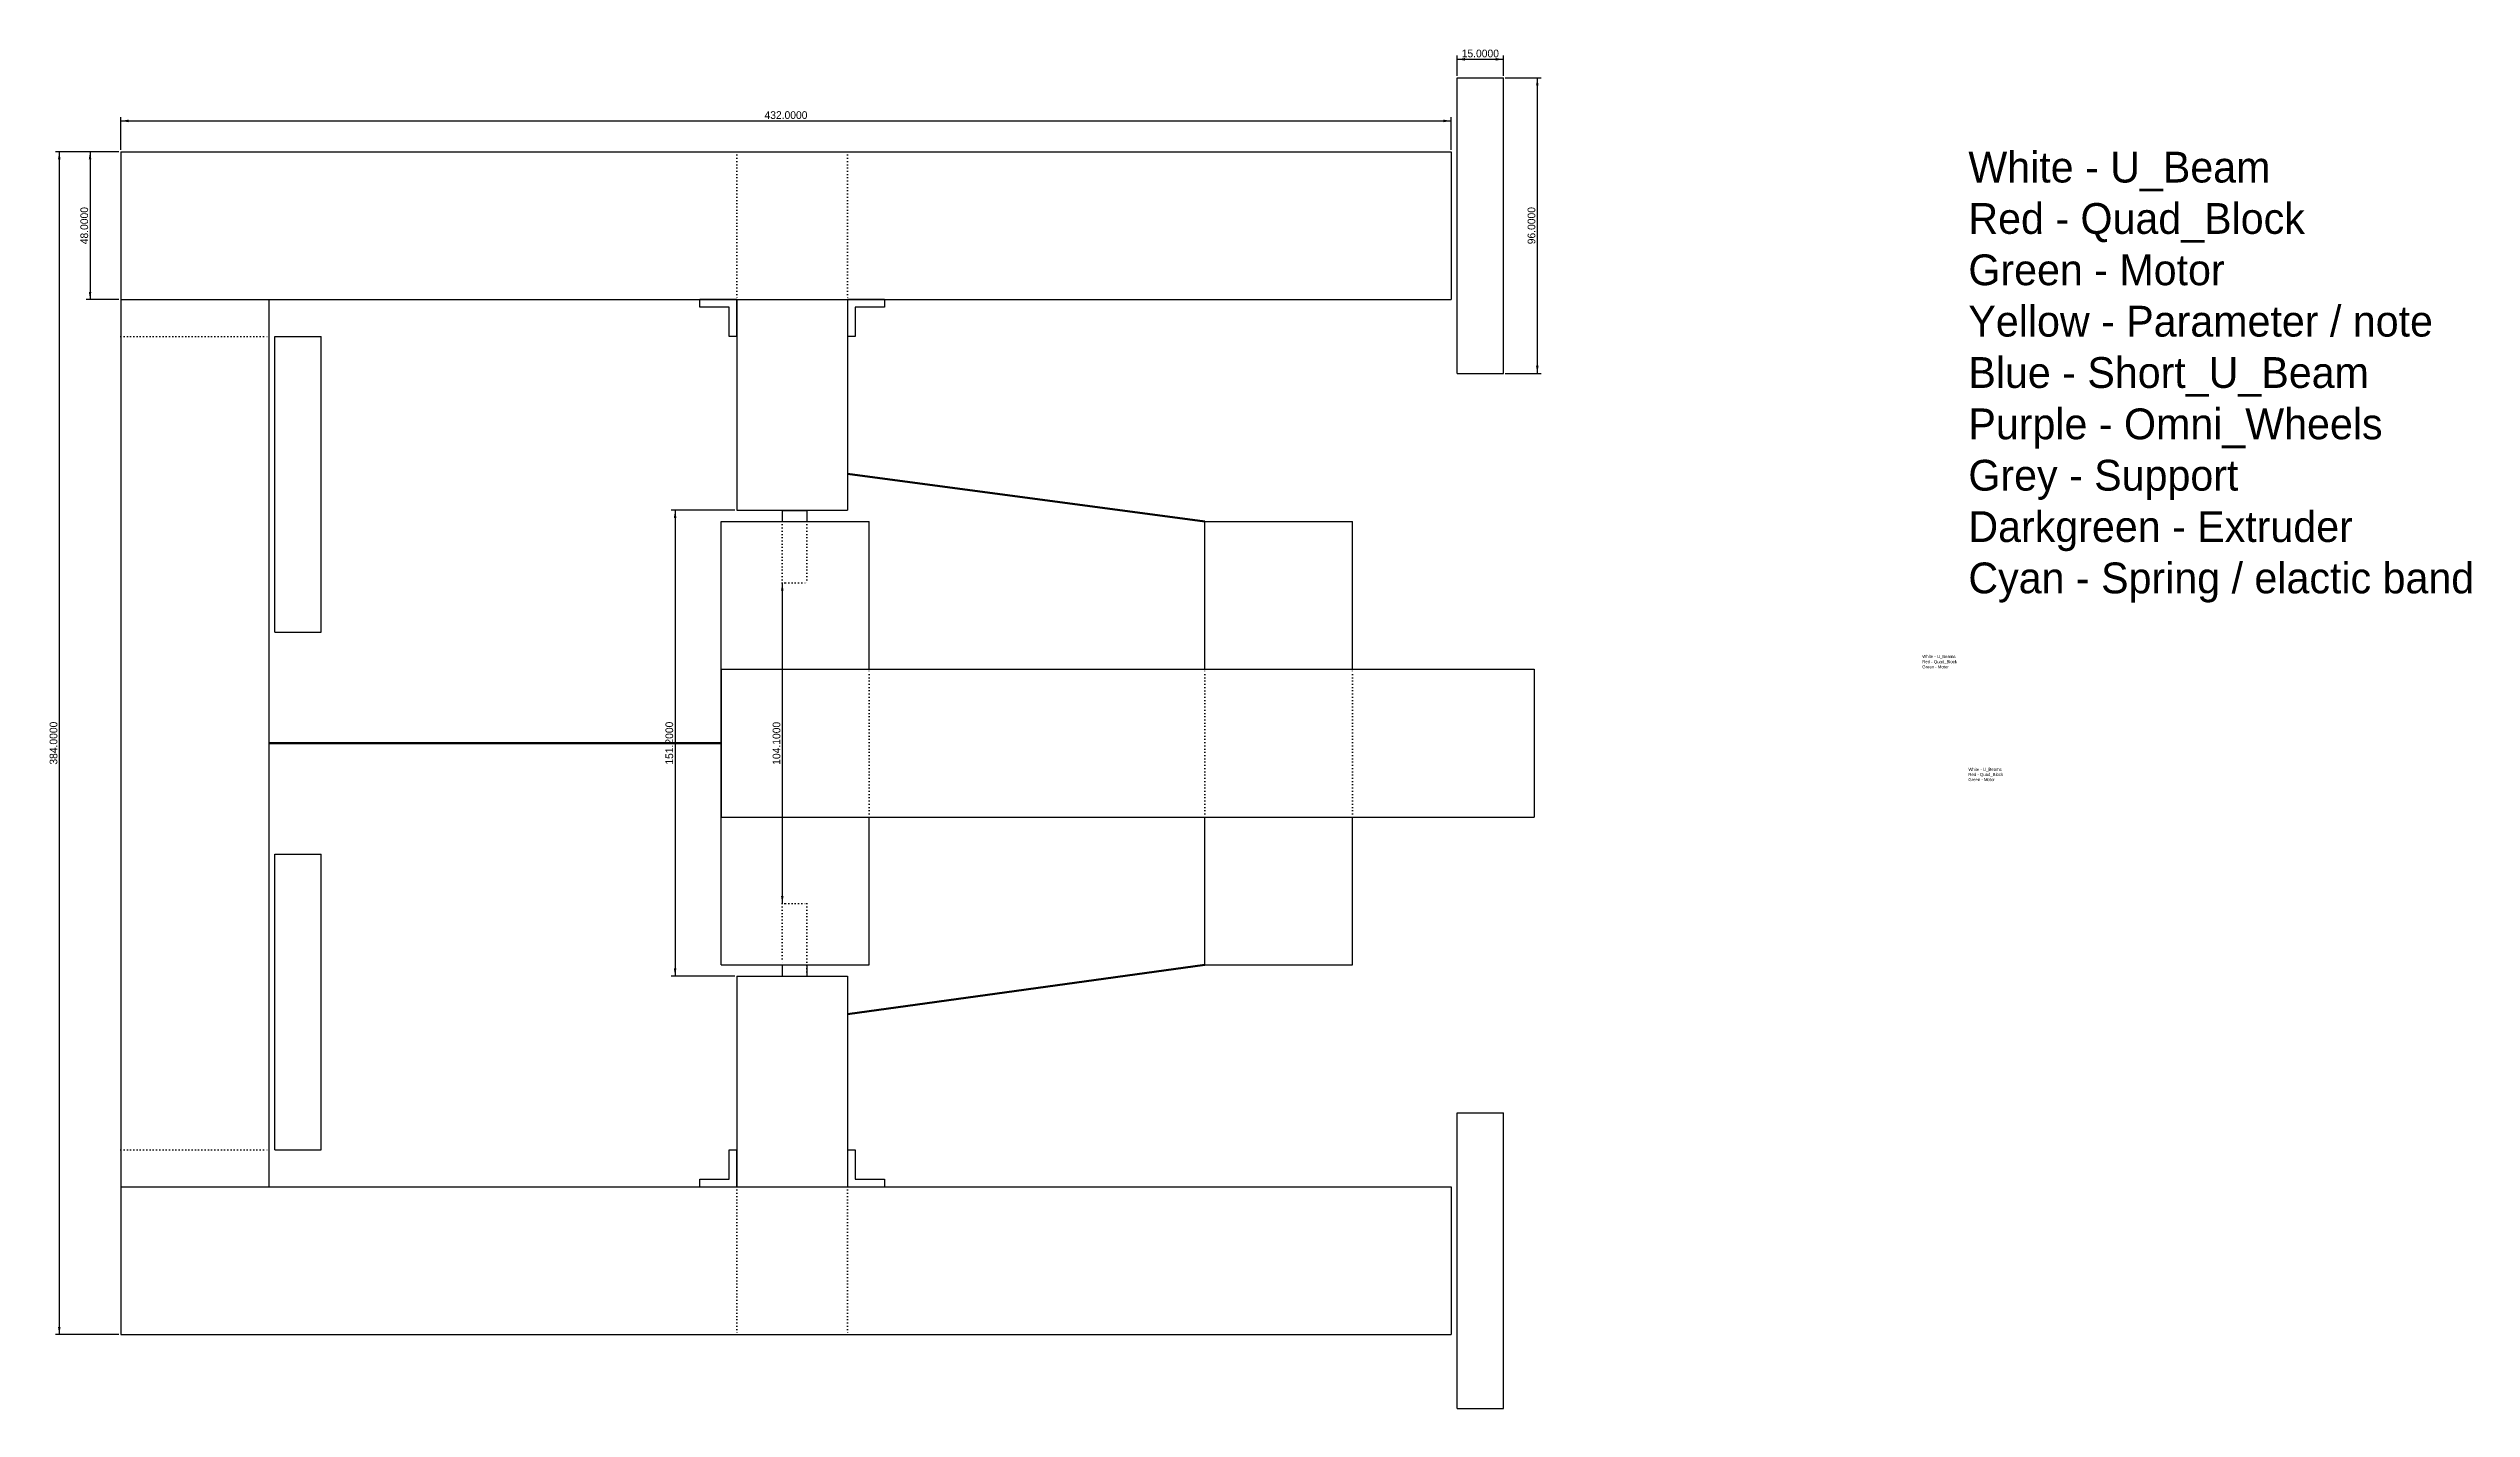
# Model space of a CAD drawing. Header units: millimetres. Extents: x 76 to 863, y -408 to 34.
import ezdxf

# ---------------------------------------------------------------- set-up
doc = ezdxf.new("R2010")
doc.units = ezdxf.units.MM
doc.linetypes.add('DOTTINY', pattern=[0.9525, 0, -0.9525])
doc.layers.get('0').update_dxf_attribs({"linetype": 'CONTINUOUS', "lineweight": 25})
doc.styles.add('amiri-regular', font='amiri-regular')
doc.dimstyles.get("Standard").update_dxf_attribs({"dimtxt": 2.5, "dimasz": 2.5, "dimexe": 1.25, "dimexo": 0.625, "dimtad": 0, "dimtoh": 1, "dimzin": 1, "dimdsep": 46, "dimtxsty": 'Standard', "dimcen": 0.09, "dimadec": 0, "dimazin": 0, "dimtfac": 1, "dimtdec": 4, "dimtofl": 0, "dimtmove": 0, "dimatfit": 3, "dimfxl": 1, "dimtolj": 1, "dimtzin": 0, "dimarcsym": 0})

# ---------------------------------------------------------------- blocks, each defined once
blk = doc.blocks.new('*D1')
at = {"color": 0, "linetype": 'ByBlock', "lineweight": -2}
for p, q in [((99.38, 0), (88.75, 0)), ((90, 0), (90, -48)), ((99.38, -48), (88.75, -48))]:
    blk.add_line(p, q, dxfattribs=at)
for points in [[(90, 0), (90.42, -2.5), (89.58, -2.5)], [(90, -48), (89.58, -45.5), (90.42, -45.5)]]:
    blk.add_solid(points, dxfattribs=at)
at = {"color": 0, "linetype": 'CONTINUOUS', "lineweight": -2, "insert": (88.12, -24), "char_height": 2.5, "width": 11.9444, "attachment_point": 5, "rotation": 90}
blk.add_mtext('48.0000', dxfattribs=at)
blk = doc.blocks.new('*D2')
at = {"color": 0, "linetype": 'ByBlock', "lineweight": -2}
for p, q in [((99.37, 0), (78.75, 0)), ((80, 0), (80, -384)), ((99.37, -384), (78.75, -384))]:
    blk.add_line(p, q, dxfattribs=at)
for points in [[(80, 0), (80.42, -2.5), (79.58, -2.5)], [(80, -384), (79.58, -381.5), (80.42, -381.5)]]:
    blk.add_solid(points, dxfattribs=at)
at = {"color": 0, "linetype": 'CONTINUOUS', "lineweight": -2, "insert": (78.13, -192), "char_height": 2.5, "width": 13.8889, "attachment_point": 5, "rotation": 90}
blk.add_mtext('384.0000', dxfattribs=at)
blk = doc.blocks.new('*D3')
at = {"color": 0, "linetype": 'ByBlock', "lineweight": -2}
for p, q in [((100, 0.62), (100, 11.25)), ((100, 10), (532, 10)), ((532, 0.62), (532, 11.25))]:
    blk.add_line(p, q, dxfattribs=at)
for points in [[(100, 10), (102.5, 10.42), (102.5, 9.58)], [(532, 10), (529.5, 9.58), (529.5, 10.42)]]:
    blk.add_solid(points, dxfattribs=at)
at = {"color": 0, "linetype": 'CONTINUOUS', "lineweight": -2, "insert": (316, 11.88), "char_height": 2.5, "width": 13.8889, "attachment_point": 5}
blk.add_mtext('432.0000', dxfattribs=at)
blk = doc.blocks.new('*D4')
at = {"color": 0, "linetype": 'ByBlock', "lineweight": -2}
for p, q in [((314.8, -140), (314.8, -244.1)), ((315.43, -140), (316.05, -140)), ((315.43, -244.1), (316.05, -244.1))]:
    blk.add_line(p, q, dxfattribs=at)
for points in [[(314.8, -140), (315.22, -142.5), (314.38, -142.5)], [(314.8, -244.1), (314.38, -241.6), (315.22, -241.6)]]:
    blk.add_solid(points, dxfattribs=at)
at = {"color": 0, "linetype": 'CONTINUOUS', "lineweight": -2, "insert": (312.93, -192.05), "char_height": 2.5, "width": 12.7778, "attachment_point": 5, "rotation": 90}
blk.add_mtext('104.1000', dxfattribs=at)
blk = doc.blocks.new('*D5')
at = {"color": 0, "linetype": 'ByBlock', "lineweight": -2}
for p, q in [((549.62, 24), (561.25, 24)), ((560, 24), (560, -72)), ((549.62, -72), (561.25, -72))]:
    blk.add_line(p, q, dxfattribs=at)
for points in [[(560, 24), (560.42, 21.5), (559.58, 21.5)], [(560, -72), (559.58, -69.5), (560.42, -69.5)]]:
    blk.add_solid(points, dxfattribs=at)
at = {"color": 0, "linetype": 'CONTINUOUS', "lineweight": -2, "insert": (558.12, -24), "char_height": 2.5, "width": 11.6667, "attachment_point": 5, "rotation": 90}
blk.add_mtext('96.0000', dxfattribs=at)
blk = doc.blocks.new('*D6')
at = {"color": 0, "linetype": 'ByBlock', "lineweight": -2}
for p, q in [((534, 24.62), (534, 31.25)), ((534, 30), (549, 30)), ((549, 24.62), (549, 31.25))]:
    blk.add_line(p, q, dxfattribs=at)
for points in [[(534, 30), (536.5, 30.42), (536.5, 29.58)], [(549, 30), (546.5, 29.58), (546.5, 30.42)]]:
    blk.add_solid(points, dxfattribs=at)
at = {"color": 0, "linetype": 'CONTINUOUS', "lineweight": -2, "insert": (541.5, 31.88), "char_height": 2.5, "width": 11.1111, "attachment_point": 5}
blk.add_mtext('15.0000', dxfattribs=at)
blk = doc.blocks.new('*D7')
at = {"color": 0, "linetype": 'ByBlock', "lineweight": -2}
for p, q in [((299.38, -116.4), (278.75, -116.4)), ((280, -116.4), (280, -267.6)), ((299.38, -267.6), (278.75, -267.6))]:
    blk.add_line(p, q, dxfattribs=at)
for points in [[(280, -116.4), (280.42, -118.9), (279.58, -118.9)], [(280, -267.6), (279.58, -265.1), (280.42, -265.1)]]:
    blk.add_solid(points, dxfattribs=at)
at = {"color": 0, "linetype": 'CONTINUOUS', "lineweight": -2, "insert": (278.12, -192), "char_height": 2.5, "width": 12.5, "attachment_point": 5, "rotation": 90}
blk.add_mtext('151.2000', dxfattribs=at)

msp = doc.modelspace()

# ---------------------------------------------------------------- linework, layer by layer
at = {"color": 6}
for p, q in [((534, -72), (534, 24)), ((534, 24), (549, 24)), ((549, -72), (549, 24)), ((150, -156), (150, -60)), ((150, -60), (165, -60)), ((165, -156), (165, -60)), ((534, -72), (549, -72)), ((150, -156), (165, -156)), ((150, -324), (150, -228)), ((150, -228), (165, -228)), ((165, -324), (165, -228)), ((534, -408), (534, -312)), ((534, -312), (549, -312)), ((549, -408), (549, -312)), ((150, -324), (165, -324)), ((534, -408), (549, -408))]:
    msp.add_line(p, q, dxfattribs=at)
for p, q in [((100, 0), (532, 0)), ((100, 0), (100, -48)), ((532, 0), (532, -48)), ((100, -48), (100, -336)), ((100, -48), (300, -48)), ((148, -48), (148, -336)), ((300, -48), (336, -48)), ((336, -48), (532, -48)), ((100, -336), (532, -336)), ((100, -336), (100, -384)), ((532, -336), (532, -384)), ((100, -384), (532, -384))]:
    msp.add_line(p, q)
at = {"color": 3, "linetype": 'DOTTINY'}
for p, q in [((300, 0), (336, 0)), ((300, 0), (300, -48)), ((314.8, -120), (314.8, -140)), ((322.8, -120), (322.8, -140)), ((314.8, -140), (322.8, -140)), ((314.8, -244.1), (322.8, -244.1)), ((314.8, -244.1), (314.8, -264)), ((322.8, -244.1), (322.8, -267.6)), ((300, -336), (300, -384)), ((300, -384), (336, -384))]:
    msp.add_line(p, q, dxfattribs=at)
at = {"color": 3, "linetype": 'DOTTINY', "lineweight": 25}
for p, q in [((336, 0), (336, -48)), ((336, -336), (336, -384))]:
    msp.add_line(p, q, dxfattribs=at)
at = {"color": 253, "true_color": 0xa0a0a4}
for p, q in [((300, -48), (288, -48)), ((288, -50.5), (288, -48)), ((297.5, -50.5), (288, -50.5)), ((297.5, -60), (297.5, -50.5)), ((300, -60), (300, -48)), ((348, -48), (336, -48)), ((336, -48), (336, -60)), ((348, -50.5), (338.5, -50.5)), ((338.5, -50.5), (338.5, -60)), ((348, -48), (348, -50.5)), ((300, -60), (297.5, -60)), ((338.5, -60), (336, -60)), ((297.5, -324), (300, -324)), ((297.5, -333.5), (297.5, -324)), ((300, -336), (300, -324)), ((336, -324), (336, -336)), ((336, -324), (338.5, -324)), ((338.5, -324), (338.5, -333.5)), ((288, -336), (288, -333.5)), ((288, -333.5), (297.5, -333.5)), ((288, -336), (300, -336)), ((336, -336), (348, -336)), ((338.5, -333.5), (348, -333.5)), ((348, -333.5), (348, -336))]:
    msp.add_line(p, q, dxfattribs=at)
at = {"color": 3}
for p, q in [((300, -48), (300, -116.4)), ((300, -116.4), (336, -116.4)), ((314.8, -116.5), (322.8, -116.5)), ((314.8, -116.5), (314.8, -120)), ((322.8, -116.5), (322.8, -120)), ((314.8, -264), (314.8, -267.6)), ((322.8, -264), (322.8, -267.6)), ((300, -267.6), (336, -267.6)), ((300, -267.6), (300, -336)), ((314.8, -267.6), (322.8, -267.6)), ((314.8, -267.6), (322.8, -267.6))]:
    msp.add_line(p, q, dxfattribs=at)
at = {"color": 3, "linetype": 'CONTINUOUS', "lineweight": 25}
for p, q in [((336, -48), (336, -116.4)), ((336, -267.6), (336, -336))]:
    msp.add_line(p, q, dxfattribs=at)
at = {"color": 1, "linetype": 'DOTTINY', "lineweight": 25}
for p, q in [((100, -60), (148, -60)), ((100, -324), (148, -324))]:
    msp.add_line(p, q, dxfattribs=at)
at = {"color": 4, "lineweight": 200}
for p, q in [((452, -120), (336, -104.517)), ((295, -192), (148, -192)), ((336, -280.012), (452, -264))]:
    msp.add_line(p, q, dxfattribs=at)
at = {"color": 5}
for p, q in [((295, -264), (295, -120)), ((295, -120), (343, -120)), ((343, -168.001), (343, -120)), ((452, -120), (500, -120)), ((452, -168.017), (452, -120)), ((500, -168.014), (500, -120)), ((343, -264), (343, -216.003)), ((452, -264), (452, -216.008)), ((500, -264), (500, -216)), ((295, -264), (343, -264)), ((452, -264), (500, -264))]:
    msp.add_line(p, q, dxfattribs=at)
at = {"color": 96, "true_color": 0x008000}
for p, q in [((295, -168), (559, -168)), ((295, -168), (295, -216)), ((559, -168), (559, -216)), ((295, -216), (559, -216))]:
    msp.add_line(p, q, dxfattribs=at)
at = {"color": 5, "linetype": 'DOTTINY'}
for p, q in [((343, -216.003), (343, -168.001)), ((452, -216.008), (452, -168.017)), ((500, -216), (500, -168.014))]:
    msp.add_line(p, q, dxfattribs=at)

# ---------------------------------------------------------------- texts
at = {"color": 2, "insert": (700, 0), "char_height": 10, "width": 245.26348, "attachment_point": 1, "style": 'amiri-regular'}
msp.add_mtext('White - U_Beam\\PRed - Quad_Block\\PGreen - Motor\\PYellow - Parameter / note\\PBlue - Short_U_Beam\\PPurple - Omni_Wheels\\PGrey - Support\\PDarkgreen - Extruder\\PCyan - Spring / elactic band', dxfattribs=at)
at = {"color": 2, "char_height": 1, "attachment_point": 1}
for insert in [(685.021, -163.378), (700, -200)]:
    msp.add_mtext('White - U_Beams\\PRed - Quad_Block\\PGreen - Motor', dxfattribs=dict(at, insert=insert))

# ---------------------------------------------------------------- dimensions: what is measured, and where the dimension line sits
at = {"color": 2}
for p1, p2, distance, picture, middle in [((534, 24), (549, 24), 6, '*D6', (541.5, 31.875)), ((549, 24), (549, -72), 11, '*D5', (558.125, -24)), ((300, -116.4), (300, -267.6), -20, '*D7', (278.125, -192)), ((314.8, -140), (314.8, -244.1), 0, '*D4', (312.925, -192.05))]:
    dim = msp.add_aligned_dim(p1=p1, p2=p2, distance=distance, dimstyle='Standard', dxfattribs=at)
    dim.commit()
    dim.dimension.update_dxf_attribs({"geometry": picture, "text_midpoint": middle})
at = {"color": 2, "lineweight": 25}
for p2, distance, picture, middle in [((532, 0), 10, '*D3', (316, 11.875)), ((100, -384), -20, '*D2', (78.125, -192)), ((100, -48), -10, '*D1', (88.125, -24))]:
    dim = msp.add_aligned_dim(p1=(100, 0), p2=p2, distance=distance, dimstyle='Standard', dxfattribs=at)
    dim.commit()
    dim.dimension.update_dxf_attribs({"geometry": picture, "text_midpoint": middle})

doc.saveas('drawing.dxf')
